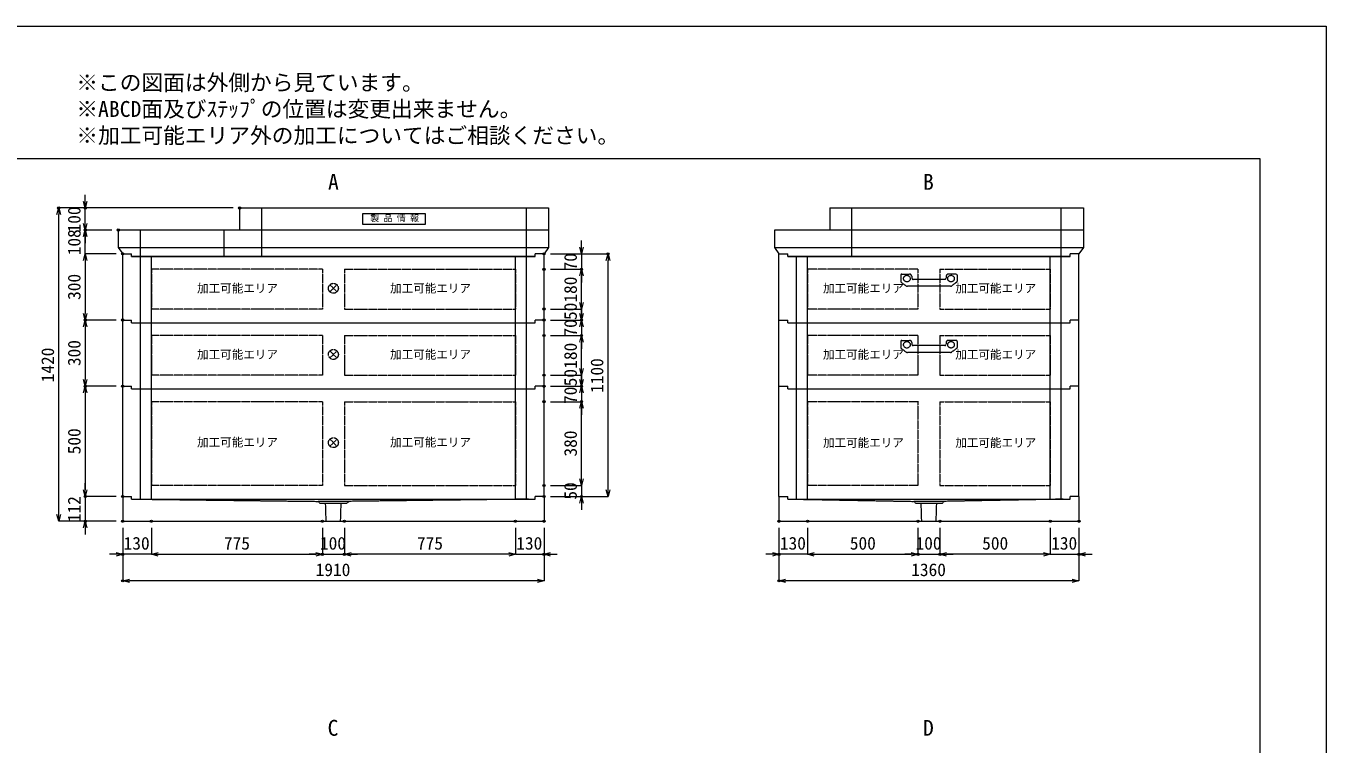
# Model space of a CAD drawing. Units: millimetres, scale not verified. Extents: x -4455 to 4455, y -3150 to 3150.
# Drawn here: x -1438 to 4455, y -109 to 3150 of the extents above; entities that cross this region are included whole.
import ezdxf
from ezdxf.enums import TextEntityAlignment as Align

# ---------------------------------------------------------------- set-up
doc = ezdxf.new("R2010")
doc.units = ezdxf.units.MM
doc.header["$LTSCALE"] = 20
doc.header["$PDMODE"] = 32
doc.header["$PDSIZE"] = 10
doc.linetypes.add('LONG_DASHED1', pattern=[7, 6, -1])
doc.linetypes.add('LONG_DOUBLE_CHAIN', pattern=[21.8, 18, -1, 0.6, -0.6, 0.6, -1])
for name, color, linetype, lineweight in [('0-0_D-TTL', 7, 'Continuous', 9), ('0-1_Defpoints', 7, 'Continuous', 9), ('0-3_D-TTL-TXT', 7, 'Continuous', 9), ('0-4_D-STR-TXT', 7, 'Continuous', 9), ('0-5_D-STR', 7, 'Continuous', 9), ('0-6_D-STR-DIM', 3, 'Continuous', 9), ('0-7_0', 7, 'Continuous', 9), ('0-8_D-STR-STR1', 7, 'LONG_DASHED1', 9), ('0-9_D-STR-STR5', 1, 'LONG_DOUBLE_CHAIN', 9), ('0-A_D-STR-STR3', 2, 'LONG_DASHED1', 9)]:
    doc.layers.add(name, color=color, linetype=linetype, lineweight=lineweight)
doc.styles.add('ＭＳ ゴシック', font='')
doc.styles.get('ＭＳ ゴシック').set_extended_font_data('MS Gothic')

# ---------------------------------------------------------------- blocks, each defined once
blk = doc.blocks.new('A$C4DE05FD1')
at = {"layer": '0-0_D-TTL', "color": 134}
for p, q in [((4000, 76000), (114800, 76000)), ((114800, 76000), (114800, 4000))]:
    blk.add_line(p, q, dxfattribs=at)
at = {"layer": '0-1_Defpoints', "color": 134}
for p, q in [((0, 84000), (118800, 84000)), ((118800, 84000), (118800, 0))]:
    blk.add_line(p, q, dxfattribs=at)
at = {"layer": '0-3_D-TTL-TXT', "style": 'ＭＳ ゴシック'}
for s, p in [('※この図面は外側から見ています。', (43260.9, 79815.7)), ('※ABCD面及びｽﾃｯﾌﾟの位置は変更出来ません。', (43260.9, 78215.7)), ('※加工可能エリア外の加工についてはご相談ください。', (43260.9, 76615.7))]:
    blk.add_text(s, height=962.2, dxfattribs=at).set_placement(p, align=Align.BOTTOM_LEFT)
blk = doc.blocks.new('A$C31CA379A')
at = {"layer": '0-4_D-STR-TXT', "style": 'ＭＳ ゴシック'}
for s, p in [('A', (-325.9, -2190.5)), ('B', (35638.6, -2190.5)), ('C', (-351.4, -35190.5)), ('D', (35638.6, -35190.5))]:
    blk.add_text(s, height=962.2, dxfattribs=at).set_placement(p, align=Align.BOTTOM_LEFT)
blk = doc.blocks.new('A$C0EB83927')
at = {"layer": '0-5_D-STR'}
for p, q in [((-19100, 240), (-19100, -2000)), ((-19100, 240), (-18300, 240)), ((-18300, 0), (-18300, 240)), ((18300, 0), (-18300, 0)), ((19100, 240), (18300, 240)), ((18300, 0), (18300, 240)), ((19100, 240), (19100, -2000)), ((19100, -2000), (-19100, -2000))]:
    blk.add_line(p, q, dxfattribs=at)
at = {"layer": '0-5_D-STR', "linetype": 'LONG_DASHED1'}
for p, q in [((-17680, 0), (-1400, -200)), ((17680, 0), (1400, -200)), ((-1200, -380), (-1400, -200)), ((-1400, -200), (1400, -200)), ((-1200, -380), (1200, -380)), ((-653.3, -2000), (-705, -380)), ((653.3, -2000), (705, -380)), ((1200, -380), (1400, -200))]:
    blk.add_line(p, q, dxfattribs=at)
blk = doc.blocks.new('_Open30')
at = {"layer": '0-7_0'}
blk.add_line((0, 0), (-20, 0), dxfattribs=at)
blk.add_lwpolyline([(-20, 5.36), (0, 0), (-20, -5.36)], dxfattribs=at)
blk = doc.blocks.new('A$C3FC15DFF')
at = {"layer": '0-8_D-STR-STR1', "linetype": 'Continuous'}
blk.add_lwpolyline([(-2820, 0), (2820, 0), (2820, -1000), (-2820, -1000)], close=True, dxfattribs=at)
at = {"layer": '0-8_D-STR-STR1', "style": 'ＭＳ ゴシック'}
blk.add_text('製 品 情 報', height=577.3, dxfattribs=at).set_placement((-2149.6, -882.5), align=Align.BOTTOM_LEFT)
blk = doc.blocks.new('A$C08DA0B1C')
at = {"layer": '0-5_D-STR'}
blk.add_line((-14000, 2000), (-14000, 0), dxfattribs=at)
at = {"layer": '0-5_D-STR', "linetype": 'LONG_DASHED1'}
for p, q in [((-12000, 0), (-12000, 2000)), ((12000, 0), (12000, 2000))]:
    blk.add_line(p, q, dxfattribs=at)
at = {"layer": '0-5_D-STR'}
blk.add_lwpolyline([(-14000, 2000), (14000, 2000), (14000, 0), (-14000, 0)], dxfattribs=at)
at = {"layer": '0-8_D-STR-STR1'}
blk.add_blockref('A$C3FC15DFF', (0, 1500), dxfattribs=at)
blk = doc.blocks.new('A$C78C0291E')
at = {"layer": '0-5_D-STR'}
for p, q in [((-13600, 240), (-13600, -2000)), ((-13600, 240), (-12800, 240)), ((-12800, 0), (-12800, 240)), ((-12800, 0), (12800, 0)), ((13600, 240), (12800, 240)), ((12800, 0), (12800, 240)), ((13600, 240), (13600, -2000)), ((-13600, -2000), (13600, -2000))]:
    blk.add_line(p, q, dxfattribs=at)
at = {"layer": '0-5_D-STR', "linetype": 'LONG_DASHED1'}
for p, q in [((-12180, 0), (-1400, -200)), ((12180, 0), (1400, -200)), ((-1200, -380), (-1400, -200)), ((1400, -200), (-1400, -200)), ((1200, -380), (-1200, -380)), ((-653.3, -2000), (-705, -380)), ((653.3, -2000), (705, -380)), ((1200, -380), (1400, -200))]:
    blk.add_line(p, q, dxfattribs=at)
blk = doc.blocks.new('A$C27844A11')
at = {"layer": '0-A_D-STR-STR3'}
for p, q in [((-2560, 1000), (-2560, 453.5)), ((-2515.5, 370.3), (-2060.4, 33.6)), ((-2460, 1100), (-1758.4, 1100)), ((1949.4, 0), (-1949.4, 0)), ((-1559.2, 917.4), (-1542, 721.3)), ((1442.4, 630), (-1442.4, 630)), ((1559.2, 917.4), (1542, 721.3)), ((2460, 1100), (1758.4, 1100)), ((2515.5, 370.3), (2060.4, 33.6)), ((2560, 1000), (2560, 453.5))]:
    blk.add_line(p, q, dxfattribs=at)
for centre in [(-2000, 700), (2000, 700)]:
    blk.add_circle(centre, 300, dxfattribs=at)
for centre, radius, start, end in [((-2460, 1000), 100, 90, 180), ((-2460, 453.5), 100, 180, 236.30993), ((-1949.4, 200), 200, 236.30993, 270), ((-1758.4, 900), 200, 5, 90), ((-1442.4, 730), 100, 185, 270), ((1442.4, 730), 100, 270, 355), ((1758.4, 900), 200, 90, 175), ((1949.4, 200), 200, 270, 303.69007), ((2460, 1000), 100, 0, 90), ((2460, 453.5), 100, 303.69007, 0)]:
    blk.add_arc(centre, radius, start, end, dxfattribs=at)
blk = doc.blocks.new('A$C43A2383C')
at = {"layer": '0-5_D-STR'}
for p, q in [((240, 13600), (240, 12800)), ((820, -14000), (820, 14000)), ((0, 12800), (240, 12800)), ((240, -13600), (240, -12800))]:
    blk.add_line(p, q, dxfattribs=at)
at = {"layer": '0-5_D-STR', "linetype": 'LONG_DASHED1'}
for p, q in [((0, 12000), (2400, 12000)), ((0, -7000), (2400, -7000))]:
    blk.add_line(p, q, dxfattribs=at)
at = {"layer": '0-5_D-STR'}
for points in [[(2400, 14000), (2400, -14000), (820, -14000), (240, -13600)], [(2400, 14000), (820, 14000), (240, 13600)], [(0, 12800), (0, -12800), (240, -12800)]]:
    blk.add_lwpolyline(points, dxfattribs=at)
blk = doc.blocks.new('A$C37B4339D')
at = {"layer": '0-5_D-STR', "linetype": 'LONG_DASHED1'}
for p, q in [((-17500, 0), (-17500, 2400)), ((6500, 0), (6500, 2400)), ((9900, 0), (9900, 2400)), ((17500, 0), (17500, 2400))]:
    blk.add_line(p, q, dxfattribs=at)
at = {"layer": '0-5_D-STR'}
for p, q in [((19500, 820), (-19500, 820)), ((-19100, 240), (-18300, 240)), ((-18300, 0), (-18300, 240)), ((19100, 240), (18300, 240))]:
    blk.add_line(p, q, dxfattribs=at)
for points in [[(-19500, 2400), (19500, 2400), (19500, 820), (19100, 240)], [(-19500, 2400), (-19500, 820), (-19100, 240)], [(-18300, 0), (18300, 0), (18300, 240)]]:
    blk.add_lwpolyline(points, dxfattribs=at)
blk = doc.blocks.new('A$C65632407')
at = {"layer": '0-5_D-STR', "linetype": 'LONG_DASHED1'}
for p, q in [((-9500, 0), (-9500, 2000)), ((9500, 0), (9500, 2000))]:
    blk.add_line(p, q, dxfattribs=at)
at = {"layer": '0-5_D-STR'}
blk.add_line((11500, 2000), (11500, 0), dxfattribs=at)
blk.add_lwpolyline([(11500, 2000), (-11500, 2000), (-11500, 0), (11500, 0)], dxfattribs=at)
blk = doc.blocks.new('A$C1C640AAB')
at = {"layer": '0-9_D-STR-STR5'}
for p, q in [((-318.2, -318.2), (318.2, 318.2)), ((-318.2, 318.2), (318.2, -318.2))]:
    blk.add_line(p, q, dxfattribs=at)
blk.add_circle((0, 0), 450, dxfattribs=at)
blk = doc.blocks.new('A$C25BF593D')
at = {"layer": '0-5_D-STR'}
for p, q in [((-19100, -5760), (-19100, 240)), ((-19100, 240), (-18300, 240)), ((-18300, 0), (-18300, 240)), ((-18300, 0), (18300, 0)), ((19100, 240), (18300, 240)), ((18300, 0), (18300, 240)), ((19100, -5760), (19100, 240)), ((-19100, -5760), (-18300, -5760)), ((-18300, -6000), (-18300, -5760)), ((19100, -5760), (18300, -5760)), ((18300, -6000), (18300, -5760)), ((-18300, -6000), (18300, -6000))]:
    blk.add_line(p, q, dxfattribs=at)
at = {"layer": '0-5_D-STR', "linetype": 'LONG_DASHED1'}
for p, q in [((-17500, -6000), (-17500, 0)), ((-16500, -6000), (-16500, 0)), ((16500, -6000), (16500, 0)), ((17500, -6000), (17500, 0))]:
    blk.add_line(p, q, dxfattribs=at)
at = {"layer": '0-9_D-STR-STR5'}
for p, q in [((-16500, -1160), (-16500, -4760)), ((-1000, -1160), (-16500, -1160)), ((-1000, -1160), (-1000, -4760)), ((1000, -1160), (16500, -1160)), ((1000, -1160), (1000, -4760)), ((16500, -1160), (16500, -4760)), ((-1000, -4760), (-16500, -4760)), ((1000, -4760), (16500, -4760))]:
    blk.add_line(p, q, dxfattribs=at)
blk = doc.blocks.new('A$C349817E5')
at = {"layer": '0-5_D-STR'}
for p, q in [((-13600, -5760), (-13600, 240)), ((-13600, 240), (-12800, 240)), ((-12800, 0), (-12800, 240)), ((-12800, 0), (12800, 0)), ((13600, 240), (12800, 240)), ((12800, 0), (12800, 240)), ((13600, -5760), (13600, 240)), ((-13600, -5760), (-12800, -5760)), ((-12800, -6000), (-12800, -5760)), ((13600, -5760), (12800, -5760)), ((12800, -6000), (12800, -5760)), ((-12800, -6000), (12800, -6000))]:
    blk.add_line(p, q, dxfattribs=at)
at = {"layer": '0-5_D-STR', "linetype": 'LONG_DASHED1'}
for p, q in [((-12000, -6000), (-12000, 0)), ((-11000, -6000), (-11000, 0)), ((11000, -6000), (11000, 0)), ((12000, -6000), (12000, 0))]:
    blk.add_line(p, q, dxfattribs=at)
at = {"layer": '0-9_D-STR-STR5'}
for p, q in [((-11000, -1160), (-11000, -4760)), ((-1000, -1160), (-11000, -1160)), ((-1000, -1160), (-1000, -4760)), ((1000, -1160), (11000, -1160)), ((1000, -1160), (1000, -4760)), ((11000, -1160), (11000, -4760)), ((-1000, -4760), (-11000, -4760)), ((1000, -4760), (11000, -4760))]:
    blk.add_line(p, q, dxfattribs=at)
blk = doc.blocks.new('A$C1A463117')
at = {"layer": '0-5_D-STR'}
for p, q in [((-19100, 240), (-18300, 240)), ((-19100, -9760), (-19100, 240)), ((-18300, 0), (-18300, 240)), ((-18300, 0), (18300, 0)), ((19100, 240), (18300, 240)), ((18300, 0), (18300, 240)), ((19100, -9760), (19100, 240)), ((-19100, -9760), (-18300, -9760)), ((-18300, -10000), (-18300, -9760)), ((-18300, -10000), (18300, -10000)), ((19100, -9760), (18300, -9760)), ((18300, -10000), (18300, -9760))]:
    blk.add_line(p, q, dxfattribs=at)
at = {"layer": '0-5_D-STR', "linetype": 'LONG_DASHED1'}
for p, q in [((-17500, -10000), (-17500, 0)), ((-16500, -10000), (-16500, 0)), ((16500, -10000), (16500, 0)), ((17500, -10000), (17500, 0))]:
    blk.add_line(p, q, dxfattribs=at)
at = {"layer": '0-9_D-STR-STR5'}
for p, q in [((-16500, -1160), (-16500, -8760)), ((-1000, -1160), (-16500, -1160)), ((-1000, -1160), (-1000, -8760)), ((1000, -1160), (16500, -1160)), ((1000, -1160), (1000, -8760)), ((16500, -1160), (16500, -8760)), ((-1000, -8760), (-16500, -8760)), ((1000, -8760), (16500, -8760))]:
    blk.add_line(p, q, dxfattribs=at)
blk = doc.blocks.new('A$C27DE69BD')
at = {"layer": '0-5_D-STR'}
for p, q in [((-13600, 240), (-12800, 240)), ((-13600, -9760), (-13600, 240)), ((-12800, 0), (-12800, 240)), ((-12800, 0), (12800, 0)), ((13600, 240), (12800, 240)), ((12800, 0), (12800, 240)), ((13600, -9760), (13600, 240)), ((-13600, -9760), (-12800, -9760)), ((-12800, -10000), (-12800, -9760)), ((-12800, -10000), (12800, -10000)), ((13600, -9760), (12800, -9760)), ((12800, -10000), (12800, -9760))]:
    blk.add_line(p, q, dxfattribs=at)
at = {"layer": '0-5_D-STR', "linetype": 'LONG_DASHED1'}
for p, q in [((-12000, -10000), (-12000, 0)), ((-11000, -10000), (-11000, 0)), ((11000, -10000), (11000, 0)), ((12000, -10000), (12000, 0))]:
    blk.add_line(p, q, dxfattribs=at)
at = {"layer": '0-9_D-STR-STR5'}
for p, q in [((-1000, -1160), (-11000, -1160)), ((-11000, -1160), (-11000, -8760)), ((-1000, -1120), (-1000, -8760)), ((1000, -1160), (11000, -1160)), ((1000, -1160), (1000, -8760)), ((11000, -1160), (11000, -8760)), ((-1000, -8760), (-11000, -8760)), ((1000, -8760), (11000, -8760))]:
    blk.add_line(p, q, dxfattribs=at)

msp = doc.modelspace()

# ---------------------------------------------------------------- linework, layer by layer
at = {"layer": '0-1_Defpoints'}
for p in [(-1290, 2325), (-1170, 2325), (-470, 2325), (-1170, 2225), (-1020, 2225), (-1000, 2117), (-1000, 2117), (910, 2117), (910, 2117), (1200, 2117), (910, 2047), (1080, 2047), (910, 1867), (-1170, 1817), (-1000, 1817), (-1000, 1817), (910, 1817), (910, 1817), (1080, 1817), (910, 1747), (1080, 1747), (910, 1567), (-1170, 1517), (-1000, 1517), (-1000, 1517), (910, 1517), (910, 1517), (1080, 1517), (910, 1447), (910, 1447), (1080, 1447), (910, 1067), (-1170, 1017), (-1000, 1017), (-1000, 1017), (910, 1017), (910, 1017), (1080, 1017), (-1170, 905), (-1000, 905), (-1000, 905), (-1000, 905), (-1000, 905), (-870, 905), (-95, 905), (5, 905), (780, 905), (910, 905), (1975, 905), (1975, 905), (2105, 905), (2605, 905), (2705, 905), (3205, 905), (3335, 905), (-1000, 755), (-95, 755), (5, 755), (910, 755), (1975, 755), (2605, 755), (2705, 755), (3335, 755), (-1000, 635), (1975, 635)]:
    msp.add_point(p, dxfattribs=at)
at = {"layer": '0-6_D-STR-DIM'}
for p, q in [((-1170, 2355), (-1170, 2385)), ((-500, 2325), (-1290, 2325)), ((-500, 2325), (-1170, 2325)), ((-1170, 2225), (-1170, 2325)), ((-1290, 935), (-1290, 2295)), ((-1170, 2255), (-1170, 2285)), ((-1050, 2225), (-1170, 2225)), ((-1170, 2117), (-1170, 2225)), ((-1050, 2225), (-1170, 2225)), ((-1170, 2195), (-1170, 2165)), ((1080, 2147), (1080, 2177)), ((-1030, 2117), (-1170, 2117)), ((-1030, 2117), (-1170, 2117)), ((-1170, 2087), (-1170, 2057)), ((-1170, 2087), (-1170, 1847)), ((940, 2117), (1200, 2117)), ((940, 2117), (1080, 2117)), ((1080, 2117), (1080, 2047)), ((1200, 1047), (1200, 2087)), ((940, 2047), (1080, 2047)), ((940, 2047), (1080, 2047)), ((1080, 1897), (1080, 2017)), ((1080, 2017), (1080, 1987)), ((1080, 1897), (1080, 1927)), ((940, 1867), (1080, 1867)), ((940, 1867), (1080, 1867)), ((1080, 1847), (1080, 1877)), ((1080, 1867), (1080, 1817)), ((-1030, 1817), (-1170, 1817)), ((-1030, 1817), (-1170, 1817)), ((-1170, 1787), (-1170, 1547)), ((940, 1817), (1080, 1817)), ((940, 1817), (1080, 1817)), ((1080, 1817), (1080, 1747)), ((1080, 1787), (1080, 1757)), ((940, 1747), (1080, 1747)), ((940, 1747), (1080, 1747)), ((1080, 1597), (1080, 1717)), ((1080, 1717), (1080, 1687)), ((1080, 1597), (1080, 1627)), ((940, 1567), (1080, 1567)), ((940, 1567), (1080, 1567)), ((1080, 1547), (1080, 1577)), ((1080, 1567), (1080, 1517)), ((-1030, 1517), (-1170, 1517)), ((-1030, 1517), (-1170, 1517)), ((-1170, 1487), (-1170, 1047)), ((940, 1517), (1080, 1517)), ((940, 1517), (1080, 1517)), ((1080, 1517), (1080, 1447)), ((1080, 1487), (1080, 1457)), ((940, 1447), (1080, 1447)), ((940, 1447), (1080, 1447)), ((1080, 1417), (1080, 1387)), ((1080, 1097), (1080, 1417)), ((1080, 1097), (1080, 1127)), ((-1170, 1047), (-1170, 1077)), ((940, 1067), (1080, 1067)), ((940, 1067), (1080, 1067)), ((1080, 1067), (1080, 1017)), ((-1030, 1017), (-1170, 1017)), ((-1170, 1017), (-1170, 905)), ((-1030, 1017), (-1170, 1017)), ((940, 1017), (1200, 1017)), ((940, 1017), (1080, 1017)), ((1080, 987), (1080, 957)), ((-1030, 905), (-1290, 905)), ((-1030, 905), (-1170, 905)), ((-1170, 875), (-1170, 845)), ((-1000, 875), (-1000, 635)), ((-1000, 875), (-1000, 755)), ((-870, 875), (-870, 755)), ((-870, 875), (-870, 755)), ((-95, 875), (-95, 755)), ((-95, 875), (-95, 755)), ((5, 875), (5, 755)), ((5, 875), (5, 755)), ((780, 875), (780, 755)), ((780, 875), (780, 755)), ((910, 875), (910, 755)), ((910, 875), (910, 635)), ((1975, 875), (1975, 635)), ((1975, 875), (1975, 755)), ((2105, 875), (2105, 755)), ((2105, 875), (2105, 755)), ((2605, 875), (2605, 755)), ((2605, 875), (2605, 755)), ((2705, 875), (2705, 755)), ((2705, 875), (2705, 755)), ((3205, 875), (3205, 755)), ((3205, 875), (3205, 755)), ((3335, 875), (3335, 755)), ((3335, 875), (3335, 635)), ((-1030, 755), (-1060, 755)), ((-870, 755), (-1000, 755)), ((-840, 755), (-125, 755)), ((-840, 755), (-810, 755)), ((-125, 755), (-155, 755)), ((-95, 755), (5, 755)), ((750, 755), (35, 755)), ((35, 755), (65, 755)), ((750, 755), (720, 755)), ((780, 755), (910, 755)), ((940, 755), (970, 755)), ((1945, 755), (1915, 755)), ((2105, 755), (1975, 755)), ((2135, 755), (2575, 755)), ((2135, 755), (2165, 755)), ((2575, 755), (2545, 755)), ((2605, 755), (2705, 755)), ((3175, 755), (2735, 755)), ((2735, 755), (2765, 755)), ((3175, 755), (3145, 755)), ((3205, 755), (3335, 755)), ((3365, 755), (3395, 755)), ((880, 635), (-970, 635)), ((3305, 635), (2005, 635))]:
    msp.add_line(p, q, dxfattribs=at)

# ---------------------------------------------------------------- block references
at = {"layer": '0-0_D-TTL', "xscale": 0.075, "yscale": 0.075}
msp.add_blockref('A$C4DE05FD1', (-4455, -3150), dxfattribs=at)
at = {"layer": '0-4_D-STR-TXT', "xscale": 0.075, "yscale": 0.075}
msp.add_blockref('A$C31CA379A', (-45, 2550), dxfattribs=at)
at = {"layer": '0-5_D-STR', "yscale": 0.05}
for name, p, xscale in [('A$C08DA0B1C', (230, 2225), 0.05), ('A$C65632407', (2780, 2225), -0.05), ('A$C37B4339D', (-45, 2105), -0.05), ('A$C25BF593D', (-45, 2105), 0.05), ('A$C349817E5', (2655, 2105), 0.05), ('A$C25BF593D', (-45, 1805), 0.05), ('A$C349817E5', (2655, 1805), 0.05), ('A$C1A463117', (-45, 1505), 0.05), ('A$C27DE69BD', (2655, 1505), 0.05), ('A$C0EB83927', (-45, 1005), -0.05), ('A$C78C0291E', (2655, 1005), 0.05)]:
    msp.add_blockref(name, p, dxfattribs=dict(at, xscale=xscale))
at = {"layer": '0-5_D-STR', "xscale": -0.05, "yscale": 0.05, "rotation": 270}
msp.add_blockref('A$C43A2383C', (2655, 2105), dxfattribs=at)
at = {"layer": '0-6_D-STR-DIM', "xscale": 1.5, "yscale": 1.5}
for p, rotation in [((-1290, 2325), 90), ((-1170, 2325), 270), ((-1170, 2225), 270), ((-1170, 2225), 90), ((1080, 2117), 270), ((-1170, 2117), 90), ((-1170, 2117), 90), ((1200, 2117), 90), ((1080, 2047), 90), ((1080, 2047), 90), ((1080, 1867), 270), ((1080, 1867), 270), ((-1170, 1817), 270), ((1080, 1817), 270), ((-1170, 1817), 90), ((1080, 1817), 90), ((1080, 1747), 90), ((1080, 1747), 90), ((1080, 1567), 270), ((1080, 1567), 270), ((-1170, 1517), 270), ((1080, 1517), 270), ((-1170, 1517), 90), ((1080, 1517), 90), ((1080, 1447), 90), ((1080, 1447), 90), ((1080, 1067), 270), ((1080, 1067), 270), ((-1170, 1017), 270), ((-1170, 1017), 270), ((1080, 1017), 90), ((1200, 1017), 270), ((-1290, 905), 270), ((-1170, 905), 90), ((-870, 755), 180), ((-870, 755), 180), ((5, 755), 180), ((5, 755), 180), ((910, 755), 180), ((2105, 755), 180), ((2105, 755), 180), ((2705, 755), 180), ((2705, 755), 180), ((3335, 755), 180), ((-1000, 635), 180), ((1975, 635), 180)]:
    msp.add_blockref('_Open30', p, dxfattribs=dict(at, rotation=rotation))
for p in [(-1000, 755), (-95, 755), (-95, 755), (780, 755), (780, 755), (1975, 755), (2605, 755), (2605, 755), (3205, 755), (3205, 755), (910, 635), (3335, 635)]:
    msp.add_blockref('_Open30', p, dxfattribs=at)
at = {"layer": '0-9_D-STR-STR5', "xscale": 0.05, "yscale": 0.05}
for p in [(-45, 1961), (-45, 1661), (-45, 1261)]:
    msp.add_blockref('A$C1C640AAB', p, dxfattribs=at)
at = {"layer": '0-A_D-STR-STR3', "xscale": 0.05, "yscale": 0.05}
for p in [(2655, 1970), (2655, 1670)]:
    msp.add_blockref('A$C27844A11', p, dxfattribs=at)

# ---------------------------------------------------------------- texts
at = {"layer": '0-6_D-STR-DIM', "style": 'ＭＳ ゴシック'}
for s, p in [('100', (-1173.9, 2214.22)), ('108', (-1173.9, 2110.67)), ('70', (1076.1, 2042.1)), ('300', (-1173.9, 1908.35)), ('180', (1076.1, 1896.22)), ('50', (1076.1, 1817.19)), ('70', (1076.1, 1742.1)), ('300', (-1173.9, 1608.35)), ('180', (1076.1, 1596.22)), ('1420', (-1293.9, 1534.72)), ('1100', (1196.1, 1486.72)), ('50', (1076.1, 1516.53)), ('70', (1076.1, 1436.6)), ('500', (-1173.9, 1208.35)), ('380', (1076.1, 1198.35)), ('50', (1076.1, 1002.85)), ('112', (-1173.9, 900.85))]:
    msp.add_text(s, height=57.77, rotation=90, dxfattribs=at).set_placement(p, align=Align.BOTTOM_LEFT)
for s, p in [('130', (-995.78, 758.9)), ('775', (-541.12, 758.9)), ('100', (-105.78, 758.9)), ('775', (333.88, 758.9)), ('130', (784.22, 758.9)), ('130', (1979.22, 758.9)), ('500', (2296.35, 758.9)), ('100', (2594.22, 758.9)), ('500', (2896.35, 758.9)), ('130', (3209.22, 758.9)), ('1910', (-125.28, 638.9)), ('1360', (2574.72, 638.9))]:
    msp.add_text(s, height=57.77, dxfattribs=at).set_placement(p, align=Align.BOTTOM_LEFT)
at = {"layer": '0-9_D-STR-STR5', "style": 'ＭＳ ゴシック'}
for p in [(-662.98, 1930.03), (212.02, 1930.03), (2174.52, 1930.03), (2774.52, 1930.03), (-662.98, 1630.03), (212.02, 1630.03), (2174.52, 1630.03), (2774.52, 1630.03), (-662.98, 1232.03), (212.02, 1232.03), (2174.52, 1230.03), (2774.52, 1230.03)]:
    msp.add_text('加工可能エリア', height=38.42, dxfattribs=at).set_placement(p, align=Align.BOTTOM_LEFT)

doc.saveas('drawing.dxf')
